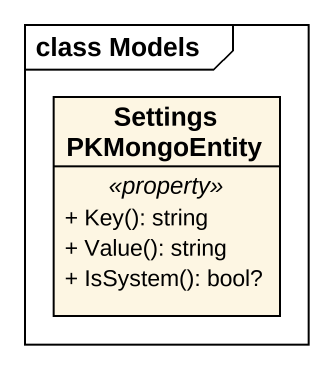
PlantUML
@startuml
mainframe class Models
hide circle
hide empty members
skinparam classAttributeIconSize 0
class SettingsPKMongoEntity {
  .. <<property>> ..
  + Key(): string
  + Value(): string
  + IsSystem(): bool?
}
@enduml
